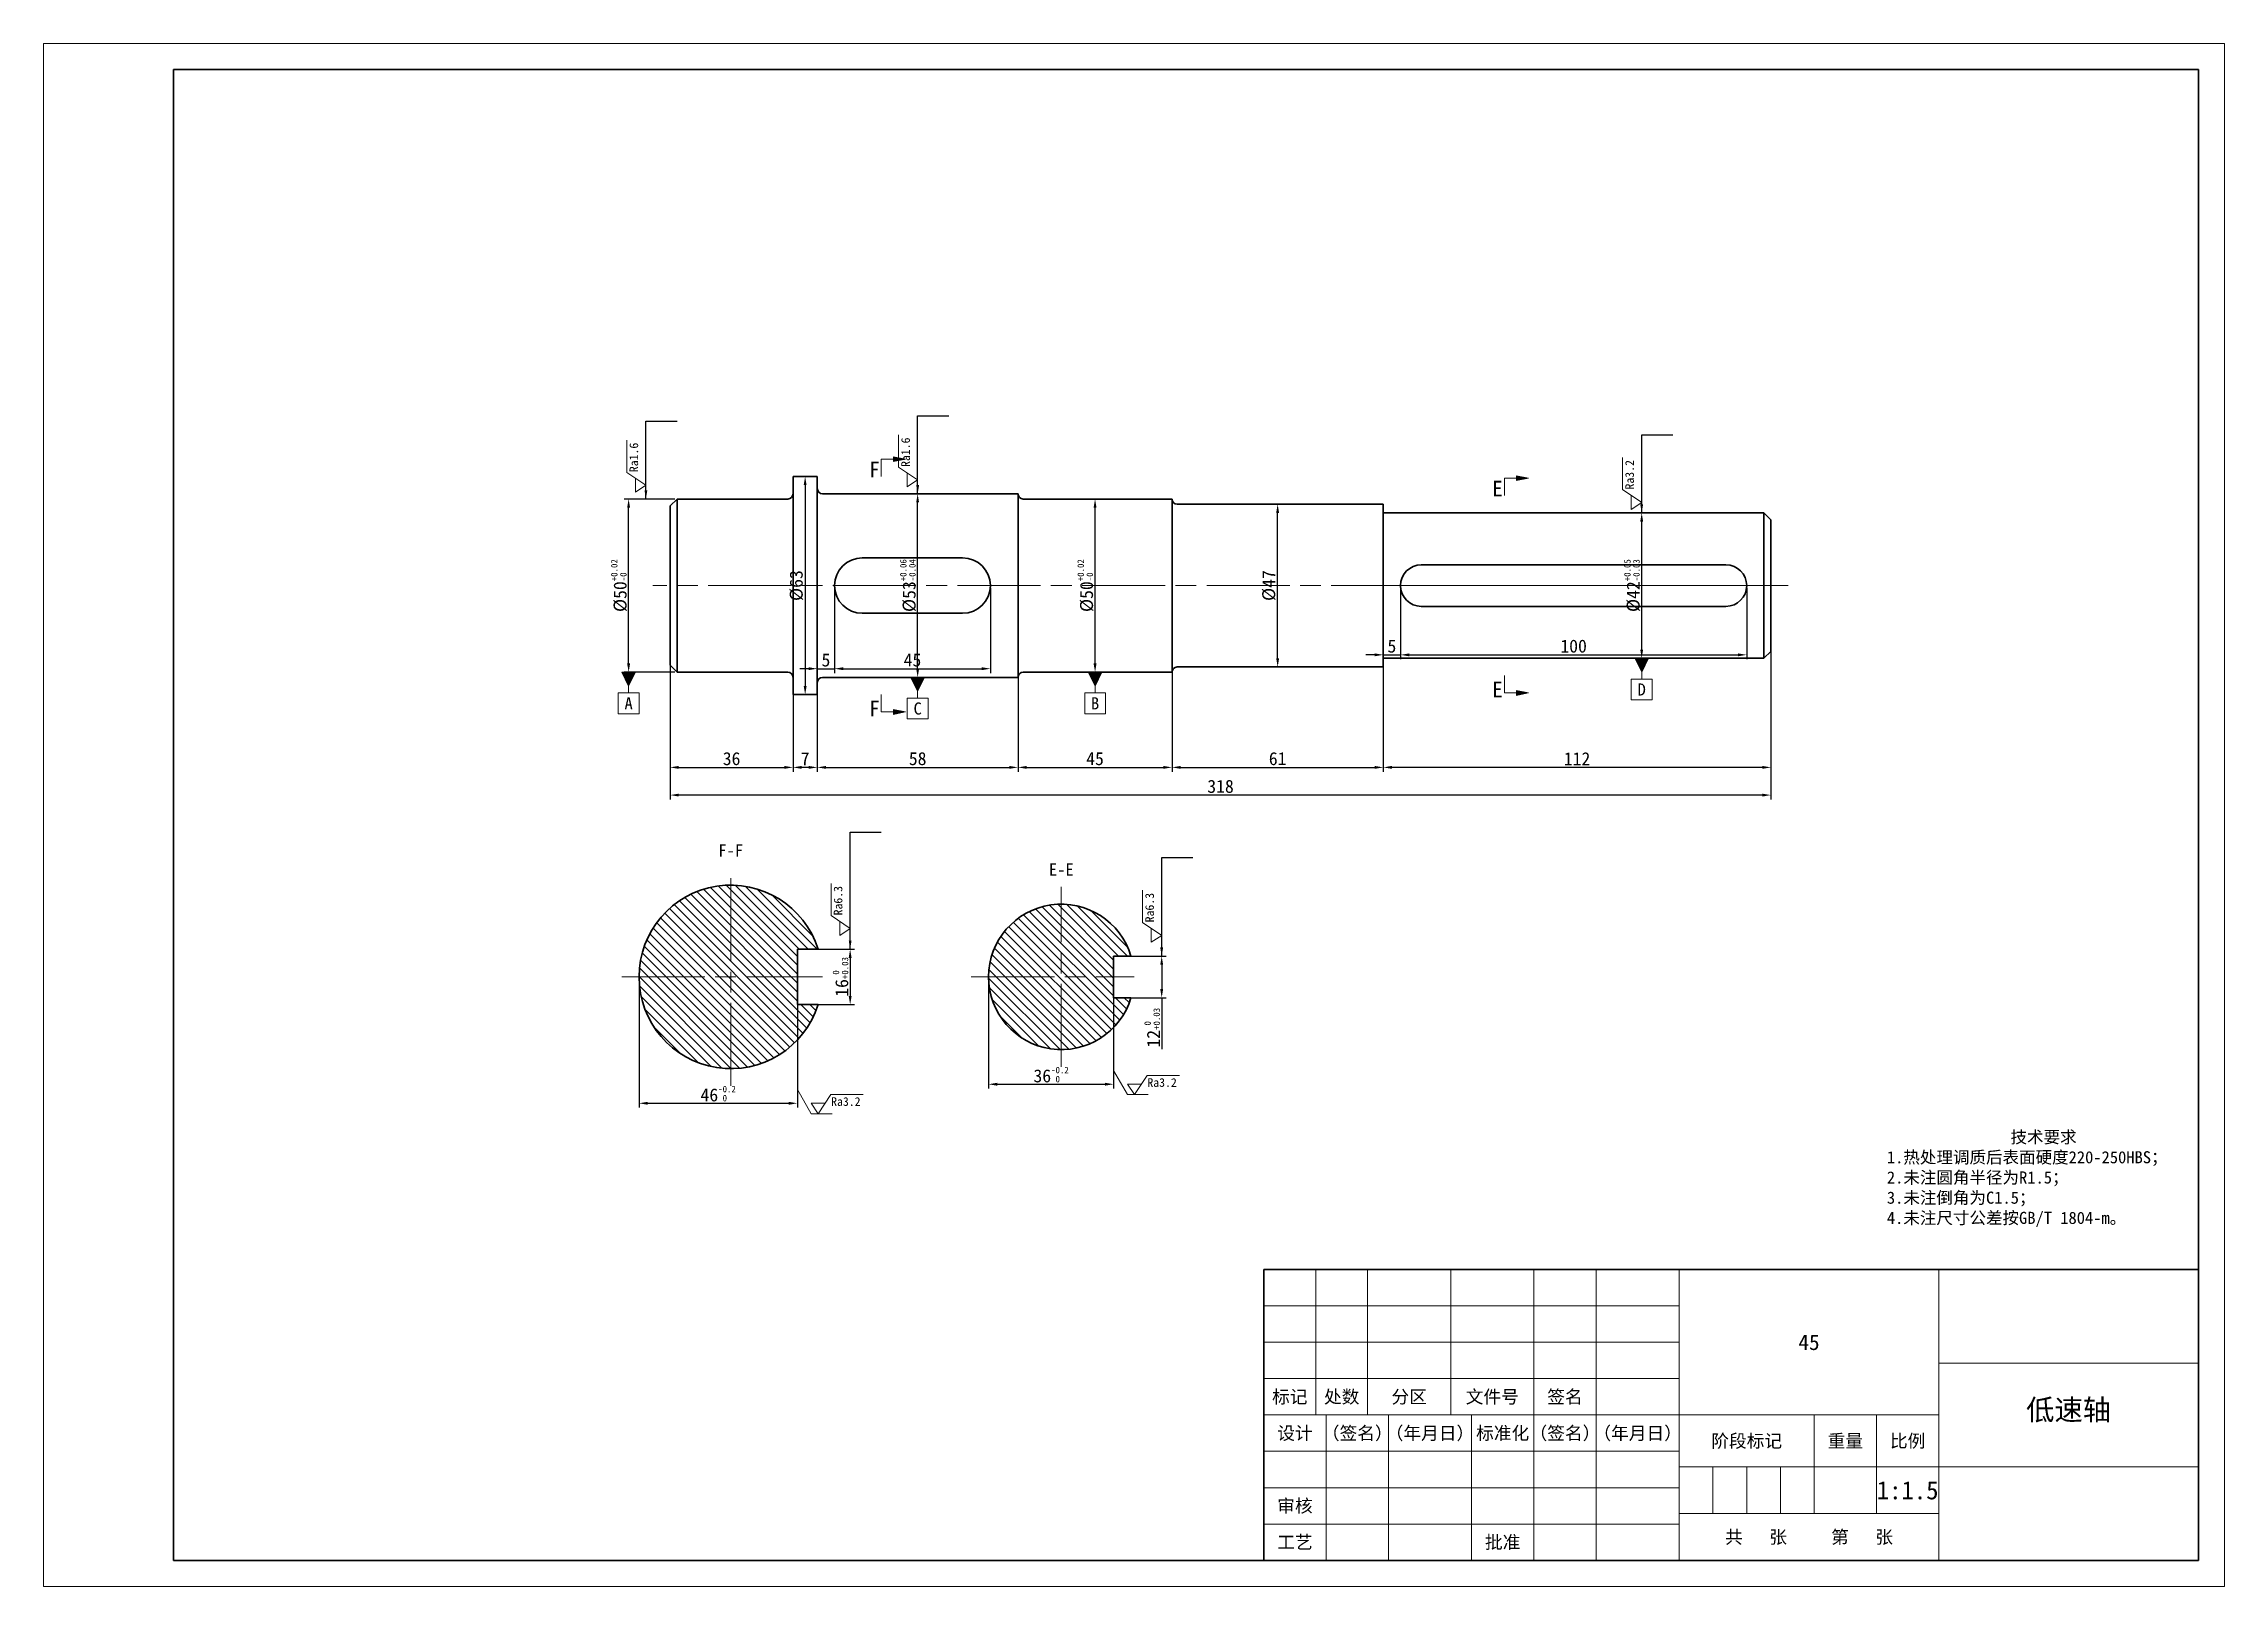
# Model space of a CAD drawing. Header units: millimetres. Extents: x 0 to 630, y 0 to 446.
import ezdxf
from ezdxf.enums import TextEntityAlignment as Align

# ---------------------------------------------------------------- set-up
doc = ezdxf.new("R2010")
doc.units = ezdxf.units.MM
doc.linetypes.add('ACAD_ISO08W100', pattern=[36, 24, -3, 6, -3])
for name, color, linetype, lineweight in [('中心线', 1, 'ACAD_ISO08W100', 15), ('剖面线', 5, 'Continuous', 15), ('尺寸', 7, 'Continuous', 15), ('文字', 7, 'Continuous', 15), ('标注', 7, 'Continuous', 15), ('粗实线', 7, 'Continuous', 30), ('细实线', 7, 'Continuous', 15)]:
    doc.layers.add(name, color=color, linetype=linetype, lineweight=lineweight)
doc.styles.get("Standard").update_dxf_attribs({"font": ''})
doc.styles.get('Standard').set_extended_font_data('SimSun')
doc.dimstyles.new('ISO-25', dxfattribs={"dimtxt": 2.5, "dimasz": 2.5, "dimexe": 1.25, "dimexo": 0.625, "dimtad": 1, "dimtxsty": 'Standard', "dimcen": 2.5, "dimadec": 0, "dimazin": 0, "dimtfac": 1, "dimtmove": 0, "dimatfit": 3, "dimfxl": 1, "dimarcsym": 0})

# ---------------------------------------------------------------- blocks, each defined once
blk = doc.blocks.new('*D2651')
at = {"layer": 'Defpoints', "color": 0, "transparency": 16777216}
for p in [(461.67, 310), (461.67, 310), (461.67, 268)]:
    blk.add_point(p, dxfattribs=at)
at = {"layer": '尺寸', "color": 0, "lineweight": -2, "transparency": 16777216}
for p, q in [((461.04, 310), (460.42, 310)), ((461.67, 270.5), (461.67, 307.5)), ((461.04, 268), (460.42, 268))]:
    blk.add_line(p, q, dxfattribs=at)
at = {"layer": '尺寸', "color": 0, "transparency": 16777216}
for points in [[(461.25, 307.5), (462.08, 307.5), (461.67, 310)], [(461.25, 270.5), (462.08, 270.5), (461.67, 268)]]:
    blk.add_solid(points, dxfattribs=at)
at = {"layer": '尺寸', "color": 0, "transparency": 16777216, "insert": (458.91, 289), "char_height": 3.75, "attachment_point": 5, "rotation": 90}
blk.add_mtext('%%c42{\\H1.875000;\\S+0.05^ -0.03;}', dxfattribs=at)
blk = doc.blocks.new('*D2652')
at = {"layer": 'Defpoints', "color": 0, "transparency": 16777216}
for p in [(356.5, 312.5), (356.5, 312.5), (356.5, 265.5)]:
    blk.add_point(p, dxfattribs=at)
at = {"layer": '尺寸', "color": 0, "lineweight": -2, "transparency": 16777216}
for p, q in [((355.88, 312.5), (355.25, 312.5)), ((356.5, 268), (356.5, 310)), ((355.88, 265.5), (355.25, 265.5))]:
    blk.add_line(p, q, dxfattribs=at)
at = {"layer": '尺寸', "color": 0, "transparency": 16777216}
for points in [[(356.08, 310), (356.92, 310), (356.5, 312.5)], [(356.08, 268), (356.92, 268), (356.5, 265.5)]]:
    blk.add_solid(points, dxfattribs=at)
at = {"layer": '尺寸', "color": 0, "transparency": 16777216, "insert": (354, 289), "char_height": 3.75, "attachment_point": 5, "rotation": 90}
blk.add_mtext('%%c47', dxfattribs=at)
blk = doc.blocks.new('*D2653')
at = {"layer": 'Defpoints', "color": 0, "transparency": 16777216}
for p in [(303.75, 314), (303.75, 314), (303.75, 264)]:
    blk.add_point(p, dxfattribs=at)
at = {"layer": '尺寸', "color": 0, "lineweight": -2, "transparency": 16777216}
for p, q in [((303.12, 314), (302.5, 314)), ((303.75, 266.5), (303.75, 311.5)), ((303.12, 264), (302.5, 264))]:
    blk.add_line(p, q, dxfattribs=at)
at = {"layer": '尺寸', "color": 0, "transparency": 16777216}
for points in [[(303.33, 311.5), (304.17, 311.5), (303.75, 314)], [(303.33, 266.5), (304.17, 266.5), (303.75, 264)]]:
    blk.add_solid(points, dxfattribs=at)
at = {"layer": '尺寸', "color": 0, "transparency": 16777216, "insert": (300.99, 289), "char_height": 3.75, "attachment_point": 5, "rotation": 90}
blk.add_mtext('%%c50{\\H1.875000;\\S+0.02^ -0;}', dxfattribs=at)
blk = doc.blocks.new('*D2654')
at = {"layer": 'Defpoints', "color": 0, "transparency": 16777216}
for p in [(252.5, 315.5), (252.5, 315.5), (252.5, 262.5)]:
    blk.add_point(p, dxfattribs=at)
at = {"layer": '尺寸', "color": 0, "lineweight": -2, "transparency": 16777216}
for p, q in [((251.88, 315.5), (251.25, 315.5)), ((252.5, 265), (252.5, 313)), ((251.88, 262.5), (251.25, 262.5))]:
    blk.add_line(p, q, dxfattribs=at)
at = {"layer": '尺寸', "color": 0, "transparency": 16777216}
for points in [[(252.08, 313), (252.92, 313), (252.5, 315.5)], [(252.08, 265), (252.92, 265), (252.5, 262.5)]]:
    blk.add_solid(points, dxfattribs=at)
at = {"layer": '尺寸', "color": 0, "transparency": 16777216, "insert": (249.74, 289), "char_height": 3.75, "attachment_point": 5, "rotation": 90}
blk.add_mtext('%%c53{\\H1.875000;\\S+0.06^ -0.04;}', dxfattribs=at)
blk = doc.blocks.new('*D2655')
at = {"layer": 'Defpoints', "color": 0, "transparency": 16777216}
for p in [(220, 320.5), (220, 257.5), (220, 257.5)]:
    blk.add_point(p, dxfattribs=at)
at = {"layer": '尺寸', "color": 0, "lineweight": -2, "transparency": 16777216}
for p, q in [((219.38, 320.5), (218.75, 320.5)), ((220, 318), (220, 260)), ((219.38, 257.5), (218.75, 257.5))]:
    blk.add_line(p, q, dxfattribs=at)
at = {"layer": '尺寸', "color": 0, "transparency": 16777216}
for points in [[(219.58, 318), (220.42, 318), (220, 320.5)], [(219.58, 260), (220.42, 260), (220, 257.5)]]:
    blk.add_solid(points, dxfattribs=at)
at = {"layer": '尺寸', "color": 0, "transparency": 16777216, "insert": (217.5, 289), "char_height": 3.75, "attachment_point": 5, "rotation": 90}
blk.add_mtext('%%c63', dxfattribs=at)
blk = doc.blocks.new('*D2656')
at = {"layer": 'Defpoints', "color": 0, "transparency": 16777216}
for p in [(169, 314), (183, 314), (183, 264)]:
    blk.add_point(p, dxfattribs=at)
at = {"layer": '尺寸', "color": 0, "lineweight": -2, "transparency": 16777216}
for p, q in [((182.38, 314), (167.75, 314)), ((169, 266.5), (169, 311.5)), ((182.38, 264), (167.75, 264))]:
    blk.add_line(p, q, dxfattribs=at)
at = {"layer": '尺寸', "color": 0, "transparency": 16777216}
for points in [[(168.58, 311.5), (169.42, 311.5), (169, 314)], [(168.58, 266.5), (169.42, 266.5), (169, 264)]]:
    blk.add_solid(points, dxfattribs=at)
at = {"layer": '尺寸', "color": 0, "transparency": 16777216, "insert": (166.24, 289), "char_height": 3.75, "attachment_point": 5, "rotation": 90}
blk.add_mtext('%%c50{\\H1.875000;\\S+0.02^ -0;}', dxfattribs=at)
blk = doc.blocks.new('*D2657')
at = {"layer": 'Defpoints', "color": 0, "transparency": 16777216}
for p in [(387, 289), (499, 289), (387, 236.5)]:
    blk.add_point(p, dxfattribs=at)
at = {"layer": '尺寸', "color": 0, "lineweight": -2, "transparency": 16777216}
for p, q in [((387, 288.38), (387, 235.25)), ((499, 288.38), (499, 235.25)), ((496.5, 236.5), (389.5, 236.5))]:
    blk.add_line(p, q, dxfattribs=at)
at = {"layer": '尺寸', "color": 0, "transparency": 16777216}
for points in [[(389.5, 236.92), (389.5, 236.08), (387, 236.5)], [(496.5, 236.92), (496.5, 236.08), (499, 236.5)]]:
    blk.add_solid(points, dxfattribs=at)
at = {"layer": '尺寸', "color": 0, "transparency": 16777216, "insert": (443, 239), "char_height": 3.75, "attachment_point": 5}
blk.add_mtext('112', dxfattribs=at)
blk = doc.blocks.new('*D2658')
at = {"layer": 'Defpoints', "color": 0, "transparency": 16777216}
for p in [(181, 289), (216.5, 289), (216.5, 236.5)]:
    blk.add_point(p, dxfattribs=at)
at = {"layer": '尺寸', "color": 0, "lineweight": -2, "transparency": 16777216}
for p, q in [((181, 288.38), (181, 235.25)), ((216.5, 288.38), (216.5, 235.25)), ((183.5, 236.5), (214, 236.5))]:
    blk.add_line(p, q, dxfattribs=at)
at = {"layer": '尺寸', "color": 0, "transparency": 16777216}
for points in [[(183.5, 236.92), (183.5, 236.08), (181, 236.5)], [(214, 236.92), (214, 236.08), (216.5, 236.5)]]:
    blk.add_solid(points, dxfattribs=at)
at = {"layer": '尺寸', "color": 0, "transparency": 16777216, "insert": (198.75, 239), "char_height": 3.75, "attachment_point": 5}
blk.add_mtext('36', dxfattribs=at)
blk = doc.blocks.new('*D2659')
at = {"layer": 'Defpoints', "color": 0, "transparency": 16777216}
for p in [(216.5, 289), (223.5, 289), (216.5, 236.5)]:
    blk.add_point(p, dxfattribs=at)
at = {"layer": '尺寸', "color": 0, "lineweight": -2, "transparency": 16777216}
for p, q in [((216.5, 288.38), (216.5, 235.25)), ((223.5, 288.38), (223.5, 235.25)), ((221, 236.5), (219, 236.5))]:
    blk.add_line(p, q, dxfattribs=at)
at = {"layer": '尺寸', "color": 0, "transparency": 16777216}
for points in [[(219, 236.92), (219, 236.08), (216.5, 236.5)], [(221, 236.92), (221, 236.08), (223.5, 236.5)]]:
    blk.add_solid(points, dxfattribs=at)
at = {"layer": '尺寸', "color": 0, "transparency": 16777216, "insert": (220, 239), "char_height": 3.75, "attachment_point": 5}
blk.add_mtext('7', dxfattribs=at)
blk = doc.blocks.new('*D2660')
at = {"layer": 'Defpoints', "color": 0, "transparency": 16777216}
for p in [(223.5, 289), (281.5, 289), (281.5, 236.5)]:
    blk.add_point(p, dxfattribs=at)
at = {"layer": '尺寸', "color": 0, "lineweight": -2, "transparency": 16777216}
for p, q in [((223.5, 288.38), (223.5, 235.25)), ((281.5, 288.38), (281.5, 235.25)), ((226, 236.5), (279, 236.5))]:
    blk.add_line(p, q, dxfattribs=at)
at = {"layer": '尺寸', "color": 0, "transparency": 16777216}
for points in [[(226, 236.92), (226, 236.08), (223.5, 236.5)], [(279, 236.92), (279, 236.08), (281.5, 236.5)]]:
    blk.add_solid(points, dxfattribs=at)
at = {"layer": '尺寸', "color": 0, "transparency": 16777216, "insert": (252.5, 239), "char_height": 3.75, "attachment_point": 5}
blk.add_mtext('58', dxfattribs=at)
blk = doc.blocks.new('*D2661')
at = {"layer": 'Defpoints', "color": 0, "transparency": 16777216}
for p in [(281.5, 289), (326, 289), (326, 236.5)]:
    blk.add_point(p, dxfattribs=at)
at = {"layer": '尺寸', "color": 0, "lineweight": -2, "transparency": 16777216}
for p, q in [((281.5, 288.38), (281.5, 235.25)), ((326, 288.38), (326, 235.25)), ((284, 236.5), (323.5, 236.5))]:
    blk.add_line(p, q, dxfattribs=at)
at = {"layer": '尺寸', "color": 0, "transparency": 16777216}
for points in [[(284, 236.92), (284, 236.08), (281.5, 236.5)], [(323.5, 236.92), (323.5, 236.08), (326, 236.5)]]:
    blk.add_solid(points, dxfattribs=at)
at = {"layer": '尺寸', "color": 0, "transparency": 16777216, "insert": (303.75, 239), "char_height": 3.75, "attachment_point": 5}
blk.add_mtext('45', dxfattribs=at)
blk = doc.blocks.new('*D2662')
at = {"layer": 'Defpoints', "color": 0, "transparency": 16777216}
for p in [(326, 289), (387, 289), (387, 236.5)]:
    blk.add_point(p, dxfattribs=at)
at = {"layer": '尺寸', "color": 0, "lineweight": -2, "transparency": 16777216}
for p, q in [((326, 288.38), (326, 235.25)), ((387, 288.38), (387, 235.25)), ((328.5, 236.5), (384.5, 236.5))]:
    blk.add_line(p, q, dxfattribs=at)
at = {"layer": '尺寸', "color": 0, "transparency": 16777216}
for points in [[(328.5, 236.92), (328.5, 236.08), (326, 236.5)], [(384.5, 236.92), (384.5, 236.08), (387, 236.5)]]:
    blk.add_solid(points, dxfattribs=at)
at = {"layer": '尺寸', "color": 0, "transparency": 16777216, "insert": (356.5, 239), "char_height": 3.75, "attachment_point": 5}
blk.add_mtext('61', dxfattribs=at)
blk = doc.blocks.new('*D2663')
at = {"layer": 'Defpoints', "color": 0, "transparency": 16777216}
for p in [(181, 289), (499, 289), (181, 228.5)]:
    blk.add_point(p, dxfattribs=at)
at = {"layer": '尺寸', "color": 0, "lineweight": -2, "transparency": 16777216}
for p, q in [((181, 288.38), (181, 227.25)), ((499, 288.38), (499, 227.25)), ((496.5, 228.5), (183.5, 228.5))]:
    blk.add_line(p, q, dxfattribs=at)
at = {"layer": '尺寸', "color": 0, "transparency": 16777216}
for points in [[(183.5, 228.92), (183.5, 228.08), (181, 228.5)], [(496.5, 228.92), (496.5, 228.08), (499, 228.5)]]:
    blk.add_solid(points, dxfattribs=at)
at = {"layer": '尺寸', "color": 0, "transparency": 16777216, "insert": (340, 231), "char_height": 3.75, "attachment_point": 5}
blk.add_mtext('318', dxfattribs=at)
blk = doc.blocks.new('*D2664')
at = {"layer": 'Defpoints', "color": 0, "transparency": 16777216}
for p in [(387, 289), (392, 289), (392, 269)]:
    blk.add_point(p, dxfattribs=at)
at = {"layer": '尺寸', "color": 0, "lineweight": -2, "transparency": 16777216}
for p, q in [((387, 288.38), (387, 267.75)), ((392, 288.38), (392, 267.75)), ((384.5, 269), (382, 269)), ((387, 269), (392, 269)), ((394.5, 269), (397, 269))]:
    blk.add_line(p, q, dxfattribs=at)
at = {"layer": '尺寸', "color": 0, "transparency": 16777216}
for points in [[(384.5, 269.42), (384.5, 268.58), (387, 269)], [(394.5, 269.42), (394.5, 268.58), (392, 269)]]:
    blk.add_solid(points, dxfattribs=at)
at = {"layer": '尺寸', "color": 0, "transparency": 16777216, "insert": (389.5, 271.5), "char_height": 3.75, "attachment_point": 5}
blk.add_mtext('5', dxfattribs=at)
blk = doc.blocks.new('*D2665')
at = {"layer": 'Defpoints', "color": 0, "transparency": 16777216}
for p in [(223.5, 289), (228.5, 289), (228.5, 265)]:
    blk.add_point(p, dxfattribs=at)
at = {"layer": '尺寸', "color": 0, "lineweight": -2, "transparency": 16777216}
for p, q in [((223.5, 288.38), (223.5, 263.75)), ((228.5, 288.38), (228.5, 263.75)), ((221, 265), (218.5, 265)), ((223.5, 265), (228.5, 265)), ((231, 265), (233.5, 265))]:
    blk.add_line(p, q, dxfattribs=at)
at = {"layer": '尺寸', "color": 0, "transparency": 16777216}
for points in [[(221, 265.42), (221, 264.58), (223.5, 265)], [(231, 265.42), (231, 264.58), (228.5, 265)]]:
    blk.add_solid(points, dxfattribs=at)
at = {"layer": '尺寸', "color": 0, "transparency": 16777216, "insert": (226, 267.5), "char_height": 3.75, "attachment_point": 5}
blk.add_mtext('5', dxfattribs=at)
blk = doc.blocks.new('*D2666')
at = {"layer": 'Defpoints', "color": 0, "transparency": 16777216}
for p in [(392, 289), (492, 289), (492, 269)]:
    blk.add_point(p, dxfattribs=at)
at = {"layer": '尺寸', "color": 0, "lineweight": -2, "transparency": 16777216}
for p, q in [((392, 288.38), (392, 267.75)), ((492, 288.38), (492, 267.75)), ((394.5, 269), (489.5, 269))]:
    blk.add_line(p, q, dxfattribs=at)
at = {"layer": '尺寸', "color": 0, "transparency": 16777216}
for points in [[(394.5, 269.42), (394.5, 268.58), (392, 269)], [(489.5, 269.42), (489.5, 268.58), (492, 269)]]:
    blk.add_solid(points, dxfattribs=at)
at = {"layer": '尺寸', "color": 0, "transparency": 16777216, "insert": (442, 271.5), "char_height": 3.75, "attachment_point": 5}
blk.add_mtext('100', dxfattribs=at)
blk = doc.blocks.new('*D2667')
at = {"layer": 'Defpoints', "color": 0, "transparency": 16777216}
for p in [(228.5, 289), (273.5, 289), (273.5, 265)]:
    blk.add_point(p, dxfattribs=at)
at = {"layer": '尺寸', "color": 0, "lineweight": -2, "transparency": 16777216}
for p, q in [((228.5, 288.38), (228.5, 263.75)), ((273.5, 288.38), (273.5, 263.75)), ((231, 265), (271, 265))]:
    blk.add_line(p, q, dxfattribs=at)
at = {"layer": '尺寸', "color": 0, "transparency": 16777216}
for points in [[(231, 265.42), (231, 264.58), (228.5, 265)], [(271, 265.42), (271, 264.58), (273.5, 265)]]:
    blk.add_solid(points, dxfattribs=at)
at = {"layer": '尺寸', "color": 0, "transparency": 16777216, "insert": (251, 267.5), "char_height": 3.75, "attachment_point": 5}
blk.add_mtext('45', dxfattribs=at)
blk = doc.blocks.new('*D2668')
at = {"layer": 'Defpoints', "color": 0, "transparency": 16777216}
for p in [(273, 176), (309.12, 176), (309.12, 145)]:
    blk.add_point(p, dxfattribs=at)
at = {"layer": '尺寸', "color": 0, "lineweight": -2, "transparency": 16777216}
for p, q in [((273, 175.38), (273, 143.75)), ((309.12, 175.38), (309.12, 143.75)), ((275.5, 145), (306.62, 145))]:
    blk.add_line(p, q, dxfattribs=at)
at = {"layer": '尺寸', "color": 0, "transparency": 16777216}
for points in [[(275.5, 145.42), (275.5, 144.58), (273, 145)], [(306.62, 145.42), (306.62, 144.58), (309.12, 145)]]:
    blk.add_solid(points, dxfattribs=at)
at = {"layer": '尺寸', "color": 0, "transparency": 16777216, "insert": (291.06, 147.77), "char_height": 3.75, "attachment_point": 5}
blk.add_mtext('36{\\H1.875000;\\S-0.2^  0;}', dxfattribs=at)
blk = doc.blocks.new('*D2669')
at = {"layer": 'Defpoints', "color": 0, "transparency": 16777216}
for p in [(309.12, 182), (309.12, 170), (323, 170)]:
    blk.add_point(p, dxfattribs=at)
at = {"layer": '尺寸', "color": 0, "lineweight": -2, "transparency": 16777216}
for p, q in [((309.75, 182), (324.25, 182)), ((323, 179.5), (323, 172.5)), ((309.75, 170), (324.25, 170)), ((323, 170), (323, 155.14))]:
    blk.add_line(p, q, dxfattribs=at)
at = {"layer": '尺寸', "color": 0, "transparency": 16777216}
for points in [[(322.58, 179.5), (323.42, 179.5), (323, 182)], [(322.58, 172.5), (323.42, 172.5), (323, 170)]]:
    blk.add_solid(points, dxfattribs=at)
at = {"layer": '尺寸', "color": 0, "transparency": 16777216, "insert": (320.23, 161.32), "char_height": 3.75, "attachment_point": 5, "rotation": 90}
blk.add_mtext('12{\\H1.875000;\\S 0^ +0.03;}', dxfattribs=at)
blk = doc.blocks.new('*D2670')
at = {"layer": 'Defpoints', "color": 0, "transparency": 16777216}
for p in [(172, 176), (217.76, 176), (217.76, 139.5)]:
    blk.add_point(p, dxfattribs=at)
at = {"layer": '尺寸', "color": 0, "lineweight": -2, "transparency": 16777216}
for p, q in [((172, 175.38), (172, 138.25)), ((217.76, 175.38), (217.76, 138.25)), ((174.5, 139.5), (215.26, 139.5))]:
    blk.add_line(p, q, dxfattribs=at)
at = {"layer": '尺寸', "color": 0, "transparency": 16777216}
for points in [[(174.5, 139.92), (174.5, 139.08), (172, 139.5)], [(215.26, 139.92), (215.26, 139.08), (217.76, 139.5)]]:
    blk.add_solid(points, dxfattribs=at)
at = {"layer": '尺寸', "color": 0, "transparency": 16777216, "insert": (194.88, 142.27), "char_height": 3.75, "attachment_point": 5}
blk.add_mtext('46{\\H1.875000;\\S-0.2^  0;}', dxfattribs=at)
blk = doc.blocks.new('*D2671')
at = {"layer": 'Defpoints', "color": 0, "transparency": 16777216}
for p in [(217.76, 184), (217.76, 168), (233, 168)]:
    blk.add_point(p, dxfattribs=at)
at = {"layer": '尺寸', "color": 0, "lineweight": -2, "transparency": 16777216}
for p, q in [((218.39, 184), (234.25, 184)), ((233, 181.5), (233, 170.5)), ((218.39, 168), (234.25, 168))]:
    blk.add_line(p, q, dxfattribs=at)
at = {"layer": '尺寸', "color": 0, "transparency": 16777216}
for points in [[(232.58, 181.5), (233.42, 181.5), (233, 184)], [(232.58, 170.5), (233.42, 170.5), (233, 168)]]:
    blk.add_solid(points, dxfattribs=at)
at = {"layer": '尺寸', "color": 0, "transparency": 16777216, "insert": (230.23, 176), "char_height": 3.75, "attachment_point": 5, "rotation": 90}
blk.add_mtext('16{\\H1.875000;\\S 0^ +0.03;}', dxfattribs=at)

msp = doc.modelspace()

# ---------------------------------------------------------------- hatches: boundary and pattern name
at = {"layer": '剖面线'}
h = msp.add_hatch(dxfattribs=at)
h.set_pattern_fill('ANSI31', color=256, scale=0.574284, angle=90, style=0)
edge = h.paths.add_edge_path(flags=16)
edge.add_arc((198.5, 176), 26.5, 17.57096, 342.42904)
edge.add_line((223.76, 168), (217.76, 168))
edge.add_line((217.76, 168), (217.76, 184))
edge.add_line((217.76, 184), (223.76, 184))
h = msp.add_hatch(dxfattribs=at)
h.set_pattern_fill('ANSI31', color=256, scale=0.574284, angle=90, style=0)
edge = h.paths.add_edge_path(flags=16)
edge.add_arc((294, 176), 21, 16.60155, 343.39845)
edge.add_line((314.12, 170), (309.12, 170))
edge.add_line((309.12, 170), (309.12, 182))
edge.add_line((309.12, 182), (314.12, 182))
at = {"layer": '尺寸'}
for points in [[(245.5, 325.5), (245.5, 326.2), (249, 325.5), (245.5, 324.8)], [(425.5, 320), (425.5, 320.7), (429, 320), (425.5, 319.3)], [(425.5, 258), (425.5, 257.3), (429, 258), (425.5, 258.7)], [(245.5, 252.5), (245.5, 251.8), (249, 252.5), (245.5, 253.2)]]:
    msp.add_hatch(color=256, dxfattribs=at).paths.add_polyline_path(points, flags=16)
at = {"layer": '标注'}
for points in [[(459.67, 268), (463.67, 268), (461.67, 264)], [(167, 264), (171, 264), (169, 260)], [(250.5, 262.5), (254.5, 262.5), (252.5, 258.5)], [(301.75, 264), (305.75, 264), (303.75, 260)]]:
    msp.add_hatch(color=256, dxfattribs=at).paths.add_polyline_path(points, flags=16)

# ---------------------------------------------------------------- linework, layer by layer
at = {"layer": '中心线'}
for p, q in [((504, 289), (176, 289)), ((387, 289), (499, 289)), ((198.5, 144.5), (198.5, 207.5)), ((294, 150), (294, 202)), ((167, 176), (225, 176)), ((268, 176), (315, 176))]:
    msp.add_line(p, q, dxfattribs=at)
at = {"layer": '尺寸'}
for p, q in [((242, 320.5), (242, 325.5)), ((242, 325.5), (245.5, 325.5)), ((245.5, 325.5), (245.5, 326.2)), ((245.5, 326.2), (249, 325.5)), ((249, 325.5), (245.5, 324.8)), ((245.5, 324.8), (245.5, 325.5)), ((422, 315), (422, 320)), ((422, 320), (425.5, 320)), ((425.5, 320), (425.5, 320.7)), ((425.5, 320.7), (429, 320)), ((429, 320), (425.5, 319.3)), ((425.5, 319.3), (425.5, 320)), ((422, 263), (422, 258)), ((429, 258), (425.5, 258.7)), ((425.5, 258.7), (425.5, 258)), ((242, 257.5), (242, 252.5)), ((242, 252.5), (245.5, 252.5)), ((249, 252.5), (245.5, 253.2)), ((245.5, 253.2), (245.5, 252.5)), ((245.5, 252.5), (245.5, 251.8)), ((245.5, 251.8), (249, 252.5)), ((422, 258), (425.5, 258)), ((425.5, 258), (425.5, 257.3)), ((425.5, 257.3), (429, 258)), ((309.12, 149), (313.12, 142)), ((217.76, 143.5), (221.76, 136.5)), ((313.12, 142), (319.12, 142)), ((221.76, 136.5), (227.76, 136.5))]:
    msp.add_line(p, q, dxfattribs=at)
at = {"layer": '标注'}
for p, q in [((168.5, 321.7), (168.5, 331)), ((247, 323.2), (247, 332.5)), ((174, 318), (168.5, 321.7)), ((252.5, 319.5), (247, 323.2)), ((249.5, 317.5), (249.5, 321.5)), ((456.17, 316.7), (456.17, 326)), ((171, 316), (171, 320)), ((174, 318), (171, 316)), ((252.5, 319.5), (249.5, 317.5)), ((461.67, 313), (456.17, 316.7)), ((458.67, 311), (458.67, 315)), ((461.67, 313), (458.67, 311)), ((459.67, 268), (463.67, 268)), ((459.67, 268), (461.67, 264)), ((463.67, 268), (461.67, 264)), ((167, 264), (171, 264)), ((167, 264), (169, 260)), ((171, 264), (169, 260)), ((169, 260), (169, 258)), ((250.5, 262.5), (254.5, 262.5)), ((250.5, 262.5), (252.5, 258.5)), ((254.5, 262.5), (252.5, 258.5)), ((252.5, 258.5), (252.5, 256.5)), ((301.75, 264), (305.75, 264)), ((301.75, 264), (303.75, 260)), ((305.75, 264), (303.75, 260)), ((303.75, 260), (303.75, 258)), ((458.67, 262), (464.67, 262)), ((458.67, 256), (458.67, 262)), ((461.67, 264), (461.67, 262)), ((464.67, 262), (464.67, 256)), ((166, 258), (172, 258)), ((166, 252), (166, 258)), ((172, 252), (166, 252)), ((172, 258), (172, 252)), ((249.5, 256.5), (255.5, 256.5)), ((249.5, 250.5), (249.5, 256.5)), ((255.5, 256.5), (255.5, 250.5)), ((300.75, 258), (306.75, 258)), ((300.75, 252), (300.75, 258)), ((306.75, 252), (300.75, 252)), ((306.75, 258), (306.75, 252)), ((464.67, 256), (458.67, 256)), ((255.5, 250.5), (249.5, 250.5)), ((227.5, 193.7), (227.5, 203)), ((317.5, 191.7), (317.5, 201)), ((233, 190), (227.5, 193.7)), ((230, 188), (230, 192)), ((233, 190), (230, 188)), ((323, 188), (317.5, 191.7)), ((320, 186), (320, 190)), ((323, 188), (320, 186)), ((313.12, 145), (317.12, 145)), ((315.12, 142), (313.12, 145)), ((315.12, 142), (318.82, 147.5)), ((318.82, 147.5), (328.12, 147.5)), ((221.76, 139.5), (225.76, 139.5)), ((223.76, 136.5), (221.76, 139.5)), ((223.76, 136.5), (227.46, 142)), ((227.46, 142), (236.76, 142))]:
    msp.add_line(p, q, dxfattribs=at)
at = {"layer": '粗实线'}
for p, q in [((622.5, 438), (37.5, 438)), ((37.5, 438), (37.5, 7.5)), ((622.5, 7.5), (622.5, 438)), ((216.5, 320.5), (216.5, 257.5)), ((223.5, 320.5), (216.5, 320.5)), ((223.5, 320.5), (218, 320.5)), ((223.5, 320.5), (223.5, 257.5)), ((223.5, 315.5), (223.5, 262.5)), ((281.5, 315.5), (225, 315.5)), ((281.5, 315.5), (281.5, 262.5)), ((181, 312), (183, 314)), ((181, 312), (181, 266)), ((183, 314), (183, 264)), ((183, 314), (215, 314)), ((281.5, 314), (281.5, 264)), ((326, 314), (283, 314)), ((326, 314), (326, 264)), ((326, 312.5), (326, 265.5)), ((387, 312.5), (327.5, 312.5)), ((387, 312.5), (387, 265.5)), ((486, 310), (387, 310)), ((497, 310), (486, 310)), ((499, 308), (497, 310)), ((497, 268), (497, 310)), ((499, 270), (499, 308)), ((236.5, 297), (265.5, 297)), ((486, 295), (398, 295)), ((236.5, 281), (265.5, 281)), ((486, 283), (398, 283)), ((181, 266), (183, 264)), ((387, 265.5), (327.5, 265.5)), ((387, 268), (486, 268)), ((486, 268), (497, 268)), ((497, 268), (499, 270)), ((183, 264), (215, 264)), ((281.5, 262.5), (225, 262.5)), ((326, 264), (283, 264)), ((223.5, 257.5), (216.5, 257.5)), ((223.5, 257.5), (218, 257.5)), ((223.76, 184), (217.76, 184)), ((217.76, 184), (217.76, 168)), ((314.12, 182), (309.12, 182)), ((309.12, 182), (309.12, 170)), ((223.76, 168), (217.76, 168)), ((314.12, 170), (309.12, 170)), ((352.5, 91.5), (622.5, 91.5)), ((352.5, 7.5), (352.5, 91.5)), ((622.5, 91.5), (622.5, 7.5)), ((37.5, 7.5), (622.5, 7.5)), ((622.5, 7.5), (352.5, 7.5))]:
    msp.add_line(p, q, dxfattribs=at)
for centre, radius, start, end in [((215, 315.5), 1.5, 270, 0), ((225, 317), 1.5, 180, 270), ((283, 315.5), 1.5, 180, 270), ((327.5, 314), 1.5, 180, 270), ((236.5, 289), 8, 90, 270), ((265.5, 289), 8, 270, 90), ((398, 289), 6, 90, 270), ((486, 289), 6, 270, 90), ((327.5, 264), 1.5, 90, 180), ((215, 262.5), 1.5, 0, 90), ((225, 261), 1.5, 90, 180), ((283, 262.5), 1.5, 90, 180), ((198.5, 176), 26.5, 17.57096, 342.42904), ((294, 176), 21, 16.60155, 343.39845)]:
    msp.add_arc(centre, radius, start, end, dxfattribs=at)
at = {"layer": '细实线'}
for p, q in [((630, 445.5), (0, 445.5)), ((0, 445.5), (0, 0)), ((630, 0), (630, 445.5)), ((367.5, 91.5), (367.5, 49.5)), ((382.5, 91.5), (382.5, 49.5)), ((406.5, 91.5), (406.5, 49.5)), ((430.5, 7.5), (430.5, 91.5)), ((448.5, 7.5), (448.5, 91.5)), ((472.5, 7.5), (472.5, 91.5)), ((472.5, 7.5), (472.5, 91.5)), ((547.5, 7.5), (547.5, 91.5)), ((352.5, 81), (472.5, 81)), ((352.5, 70.5), (472.5, 70.5)), ((547.5, 64.5), (622.5, 64.5)), ((352.5, 60), (472.5, 60)), ((352.5, 49.5), (547.5, 49.5)), ((370.5, 49.5), (370.5, 7.5)), ((388.5, 49.5), (388.5, 7.5)), ((412.5, 49.5), (412.5, 7.5)), ((511.5, 49.5), (511.5, 21)), ((529.5, 49.5), (529.5, 21)), ((352.5, 39), (472.5, 39)), ((472.5, 34.5), (622.5, 34.5)), ((482.25, 34.5), (482.25, 21)), ((492, 34.5), (492, 21)), ((501.75, 34.5), (501.75, 21)), ((352.5, 28.5), (472.5, 28.5)), ((472.5, 21), (547.5, 21)), ((352.5, 18), (472.5, 18)), ((0, 0), (630, 0))]:
    msp.add_line(p, q, dxfattribs=at)

# ---------------------------------------------------------------- texts
at = {"layer": '尺寸', "insert": (532.5, 131.5), "char_height": 3.5, "width": 100, "attachment_point": 1}
msp.add_mtext('               技术要求^J1.热处理调质后表面硬度220-250HBS；^J2.未注圆角半径为R1.5；^J3.未注倒角为C1.5；^J4.未注尺寸公差按GB/T 1804-m。', dxfattribs=at)
at = {"layer": '文字'}
for s, height, p in [('F', 4.5, (240, 322.5)), ('E', 4.5, (420, 317)), ('E', 4.5, (420, 259)), ('D', 3.5, (461.67, 259)), ('A', 3.5, (169, 255)), ('F', 4.5, (240, 253.5)), ('C', 3.5, (252.5, 253.5)), ('B', 3.5, (303.75, 255)), ('F-F', 3.5, (198.5, 212.5)), ('E-E', 3.5, (294, 207)), ('45', 4.5, (510, 70.5)), ('标记', 3.75, (360, 54.75)), ('处数', 3.75, (375, 54.75)), ('分区', 3.75, (394.5, 54.75)), ('文件号', 3.75, (418.5, 54.75)), ('签名', 3.75, (439.5, 54.75)), ('低速轴', 6, (585, 51)), ('设计', 3.75, (361.5, 44.25)), ('（签名）', 3.75, (379.5, 44.25)), ('（年月日）', 3.75, (400.5, 44.25)), ('标准化', 3.75, (421.5, 44.25)), ('（签名）', 3.75, (439.5, 44.25)), ('（年月日）', 3.75, (460.5, 44.25)), ('阶段标记', 3.75, (492, 42)), ('重量', 3.75, (520.5, 42)), ('比例', 3.75, (538.5, 42)), ('审核', 3.75, (361.5, 23.25)), ('1:1.5', 5.25, (538.5, 27.75)), ('工艺', 3.75, (361.5, 12.75)), ('批准', 3.75, (421.5, 12.75)), ('共   张     第   张', 3.75, (510, 14.25))]:
    msp.add_text(s, height=height, dxfattribs=at).set_placement(p, align=Align.MIDDLE_CENTER)
at = {"layer": '标注'}
for s, p in [('Ra1.6', (170.5, 326)), ('Ra1.6', (249, 327.5)), ('Ra3.2', (458.17, 321)), ('Ra6.3', (229.5, 198)), ('Ra6.3', (319.5, 196))]:
    msp.add_text(s, height=2.5, rotation=90, dxfattribs=at).set_placement(p, align=Align.MIDDLE_CENTER)
for p in [(323.12, 145.5), (231.76, 140)]:
    msp.add_text('Ra3.2', height=2.5, dxfattribs=at).set_placement(p, align=Align.MIDDLE_CENTER)

# ---------------------------------------------------------------- dimensions: what is measured, and where the dimension line sits
at = {"layer": '尺寸'}
for base, p1, p2, override, picture, middle in [((220, 257.5), (220, 320.5), (220, 257.5), {"dimtxt": 3.75, "dimdec": 0, "dimdsep": 46, "dimpost": '%%c<>'}, '*D2655', (217.5, 289)), ((252.5, 315.5), (252.5, 262.5), (252.5, 315.5), {"dimtxt": 3.75, "dimdec": 0, "dimdsep": 46, "dimpost": '%%c<>', "dimtol": 1, "dimtp": 0.06, "dimtm": 0.041, "dimtfac": 0.5, "dimfrac": 1}, '*D2654', (249.74, 289)), ((169, 314), (183, 264), (183, 314), {"dimtxt": 3.75, "dimdec": 0, "dimdsep": 46, "dimpost": '%%c<>', "dimtol": 1, "dimtp": 0.018, "dimtm": 0.002, "dimtfac": 0.5, "dimfrac": 1}, '*D2656', (166.24, 289)), ((303.75, 314), (303.75, 264), (303.75, 314), {"dimtxt": 3.75, "dimdec": 0, "dimdsep": 46, "dimpost": '%%c<>', "dimtol": 1, "dimtp": 0.018, "dimtm": 0.002, "dimtfac": 0.5, "dimfrac": 1}, '*D2653', (300.99, 289)), ((356.5, 312.5), (356.5, 265.5), (356.5, 312.5), {"dimtxt": 3.75, "dimdec": 0, "dimdsep": 46, "dimpost": '%%c<>'}, '*D2652', (354, 289)), ((461.67, 310), (461.67, 268), (461.67, 310), {"dimtxt": 3.75, "dimdec": 0, "dimdsep": 46, "dimpost": '%%c<>', "dimtol": 1, "dimtp": 0.05, "dimtm": 0.034, "dimtfac": 0.5, "dimfrac": 1}, '*D2651', (458.91, 289))]:
    dim = msp.add_linear_dim(base=base, p1=p1, p2=p2, angle=90, dimstyle='ISO-25', override=override, dxfattribs=at)
    dim.commit()
    dim.dimension.update_dxf_attribs({"geometry": picture, "text_midpoint": middle})
for p1, p2, distance, override, picture, middle in [((181, 289), (216.5, 289), -52.5, {"dimtxt": 3.75, "dimdec": 0, "dimdsep": 46, "dimpost": '<>', "dimtfac": 0.5, "dimfrac": 1}, '*D2658', (198.75, 239)), ((499, 289), (181, 289), 60.5, {"dimtxt": 3.75, "dimdec": 0, "dimdsep": 46, "dimpost": '<>', "dimtfac": 0.5, "dimfrac": 1}, '*D2663', (340, 231)), ((223.5, 289), (216.5, 289), 52.5, {"dimtxt": 3.75, "dimdec": 0, "dimdsep": 46, "dimpost": '<>', "dimtfac": 0.5, "dimfrac": 1}, '*D2659', (220, 239)), ((223.5, 289), (228.5, 289), -24, {"dimtxt": 3.75, "dimdec": 0, "dimdsep": 46, "dimpost": '<>', "dimtfac": 0.5, "dimfrac": 1}, '*D2665', (226, 267.5)), ((223.5, 289), (281.5, 289), -52.5, {"dimtxt": 3.75, "dimdec": 0, "dimdsep": 46, "dimpost": '<>', "dimtfac": 0.5, "dimfrac": 1}, '*D2660', (252.5, 239)), ((228.5, 289), (273.5, 289), -24, {"dimtxt": 3.75, "dimdec": 0, "dimdsep": 46, "dimpost": '<>', "dimtfac": 0.5, "dimfrac": 1}, '*D2667', (251, 267.5)), ((281.5, 289), (326, 289), -52.5, {"dimtxt": 3.75, "dimdec": 0, "dimdsep": 46, "dimpost": '<>', "dimtfac": 0.5, "dimfrac": 1}, '*D2661', (303.75, 239)), ((326, 289), (387, 289), -52.5, {"dimtxt": 3.75, "dimdec": 0, "dimdsep": 46, "dimpost": '<>', "dimtfac": 0.5, "dimfrac": 1}, '*D2662', (356.5, 239)), ((387, 289), (392, 289), -20, {"dimtxt": 3.75, "dimdec": 0, "dimdsep": 46, "dimpost": '<>', "dimtfac": 0.5, "dimfrac": 1}, '*D2664', (389.5, 271.5)), ((499, 289), (387, 289), 52.5, {"dimtxt": 3.75, "dimdec": 0, "dimdsep": 46, "dimpost": '<>', "dimtfac": 0.5, "dimfrac": 1}, '*D2657', (443, 239)), ((392, 289), (492, 289), -20, {"dimtxt": 3.75, "dimdec": 0, "dimdsep": 46, "dimpost": '<>', "dimtfac": 0.5, "dimfrac": 1}, '*D2666', (442, 271.5)), ((217.76, 184), (217.76, 168), 15.24, {"dimtxt": 3.75, "dimdec": 0, "dimdsep": 46, "dimpost": '<>', "dimtol": 1, "dimtp": 0, "dimtm": -0.03, "dimtfac": 0.5, "dimfrac": 1}, '*D2671', (230.23, 176)), ((309.12, 182), (309.12, 170), 13.88, {"dimtxt": 3.75, "dimdec": 0, "dimdsep": 46, "dimpost": '<>', "dimtol": 1, "dimtp": 0, "dimtm": -0.03, "dimtfac": 0.5, "dimfrac": 1}, '*D2669', (320.23, 161.32)), ((172, 176), (217.76, 176), -36.5, {"dimtxt": 3.75, "dimdec": 0, "dimdsep": 46, "dimpost": '<>', "dimtol": 1, "dimtp": -0.2, "dimtm": 0, "dimtfac": 0.5, "dimfrac": 1}, '*D2670', (194.88, 142.27)), ((273, 176), (309.12, 176), -31, {"dimtxt": 3.75, "dimdec": 0, "dimdsep": 46, "dimpost": '<>', "dimtol": 1, "dimtp": -0.2, "dimtm": 0, "dimtfac": 0.5, "dimfrac": 1}, '*D2668', (291.06, 147.77))]:
    dim = msp.add_aligned_dim(p1=p1, p2=p2, distance=distance, dimstyle='ISO-25', override=override, dxfattribs=at)
    dim.commit()
    dim.dimension.update_dxf_attribs({"geometry": picture, "text_midpoint": middle})

# ---------------------------------------------------------------- leaders
for points in [[(174, 314), (174, 336.5), (183, 336.5)], [(252.5, 315.5), (252.5, 338), (261.5, 338)], [(461.67, 310), (461.67, 332.5), (470.67, 332.5)], [(233, 184), (233, 217.75), (242, 217.75)], [(323, 182), (323, 210.5), (332, 210.5)]]:
    msp.add_leader(points, dimstyle='ISO-25', dxfattribs=at)

doc.saveas('drawing.dxf')
